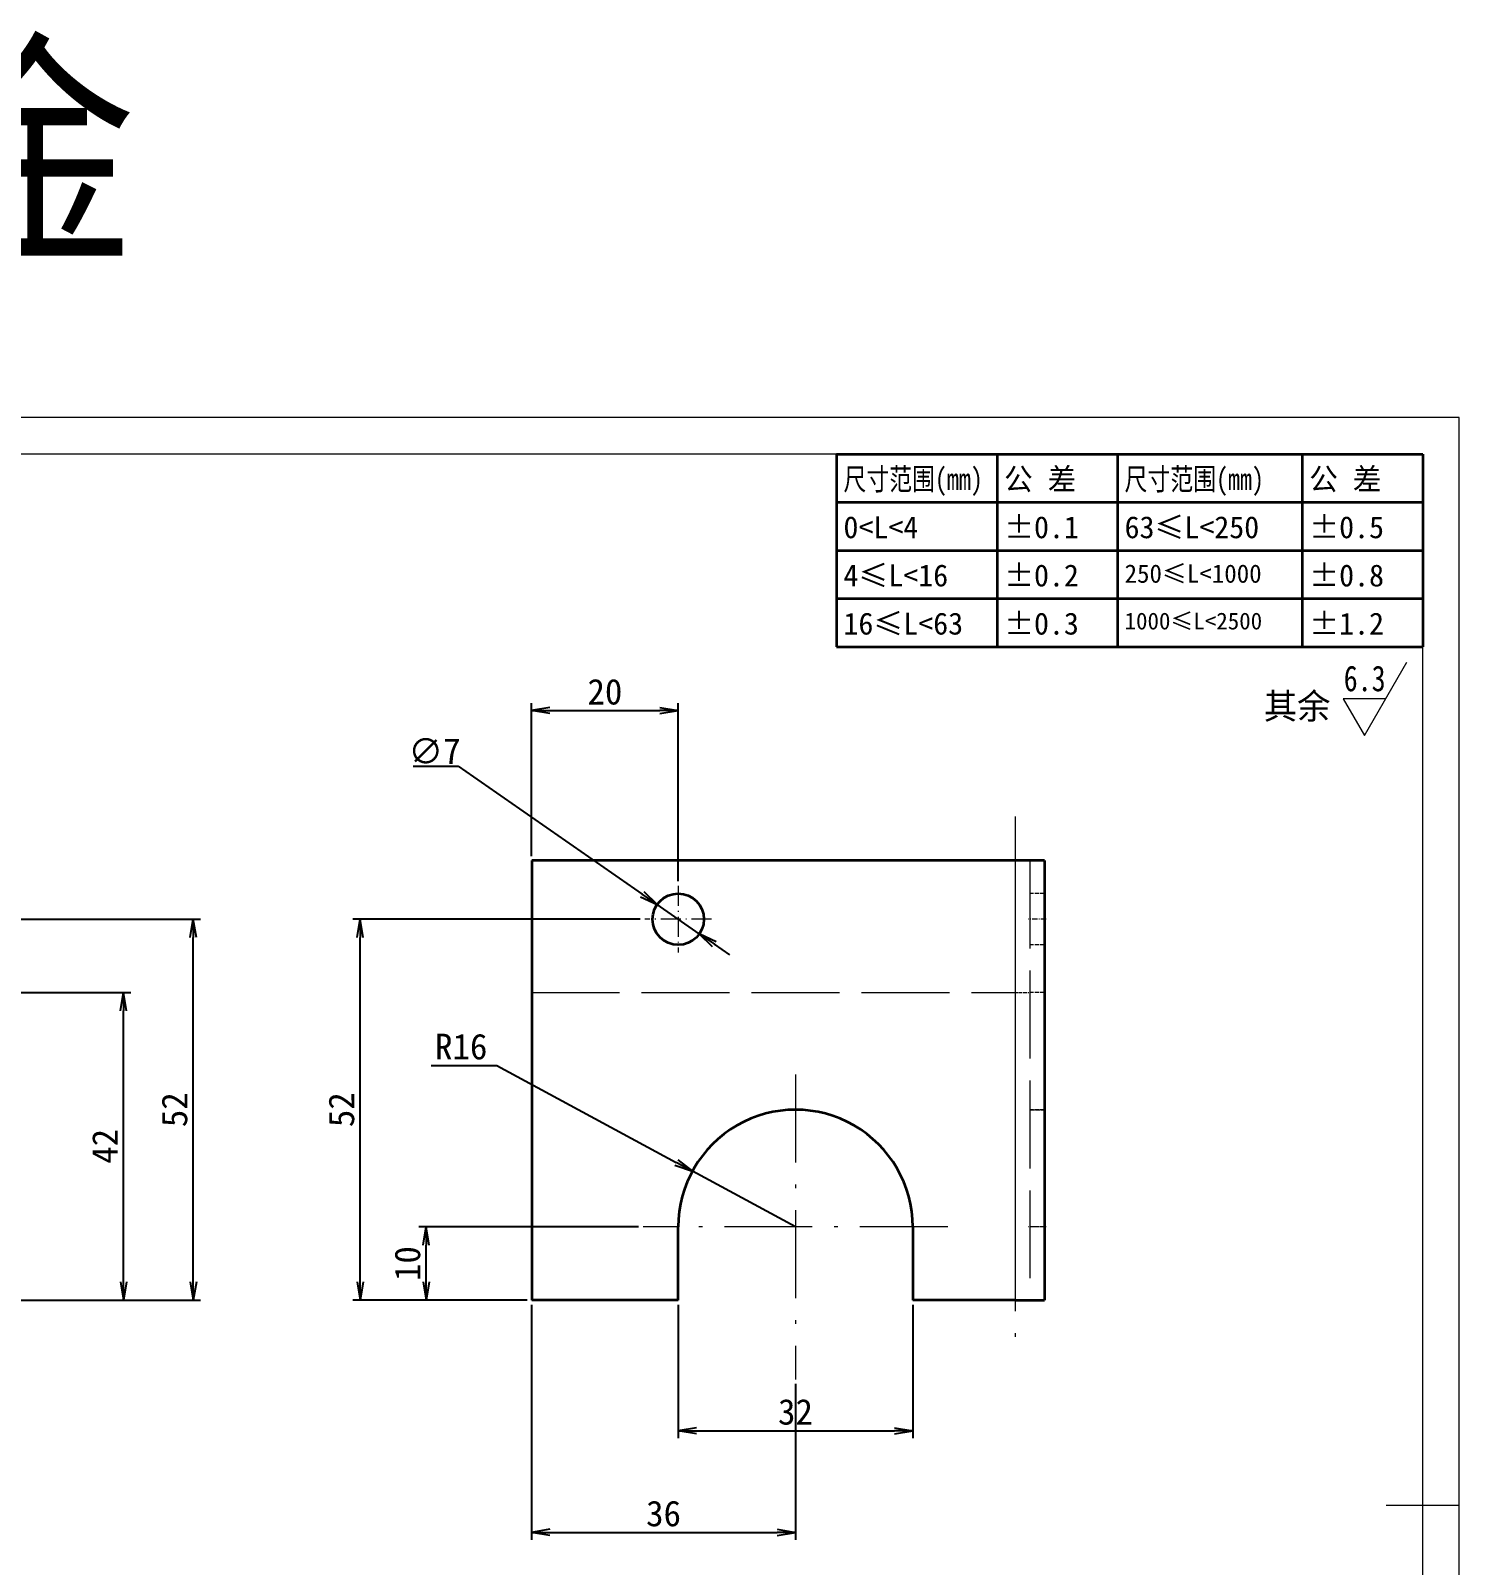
# Model space of a CAD drawing. Header units: millimetres. Extents: x -15766 to 80009, y -9701 to 15159.
# Drawn here: x -4564.8 to -4369.9, y 11274.4 to 11483.9 of the extents above; entities that cross this region are included whole.
import ezdxf
from ezdxf.enums import TextEntityAlignment as Align

# ---------------------------------------------------------------- set-up
doc = ezdxf.new("R2010")
doc.units = ezdxf.units.MM
for name, pattern in [('CENTER-HOKUTO_1', [16, 13, -1, 1, -1]), ('DASHDOT', [18.5, 12, -3, 0.5, -3]), ('DASHED', [15, 12, -3]), ('HIDDEN-HOKUTO_1', [2, 1, -1])]:
    doc.linetypes.add(name, pattern=pattern)
doc.layers.get('DEFPOINTS').update_dxf_attribs({"lineweight": 18})
for name, color, linetype, lineweight in [('AM_7', 2, 'CENTER-HOKUTO_1', 18), ('AM_HID', 1, 'HIDDEN-HOKUTO_1', 18), ('AM_VIS', 7, 'Continuous', 18), ('CDRAFT0', 7, 'Continuous', 18), ('DIM', 253, 'Continuous', 20), ('title_frame', 7, 'Continuous', 18), ('word_dim', 9, 'Continuous', 18), ('尺寸线层', 3, 'Continuous', 18), ('粗实线层', 7, 'Continuous', 35), ('粗实线层_1', 7, 'Continuous', 15)]:
    doc.layers.add(name, color=color, linetype=linetype, lineweight=lineweight)
doc.styles.add('DIM', font='', dxfattribs={"width": 0.8})
doc.styles.get('DIM').set_extended_font_data('NSimSun')
doc.dimstyles.new('1-1$0', dxfattribs={"dimtxt": 3.5, "dimasz": 2.5, "dimexe": 1, "dimexo": 0.625, "dimgap": 0.8, "dimtad": 1, "dimdsep": 46, "dimtxsty": 'DIM', "dimblk": 'OPEN', "dimcen": 0, "dimdle": 5, "dimclrd": 256, "dimclre": 256, "dimclrt": 3, "dimazin": 3, "dimtfac": 0.5, "dimtmove": 0, "dimatfit": 3, "dimldrblk": 'OPEN', "dimfxl": 0, "dimtolj": 1, "dimarcsym": 0})
doc.dimstyles.new('1-1$3', dxfattribs={"dimtxt": 3.5, "dimasz": 2.5, "dimexe": 1, "dimexo": 0.625, "dimgap": 0.3, "dimtad": 1, "dimtih": 1, "dimtoh": 1, "dimdsep": 46, "dimtxsty": 'DIM', "dimblk": 'OPEN', "dimcen": 0, "dimdle": 5, "dimclrd": 256, "dimclre": 256, "dimclrt": 3, "dimazin": 3, "dimtfac": 0.5, "dimtmove": 0, "dimatfit": 3, "dimldrblk": 'OPEN', "dimfxl": 0, "dimtolj": 1, "dimarcsym": 0})
doc.dimstyles.new('1-1$4', dxfattribs={"dimtxt": 3.5, "dimasz": 2.5, "dimexe": 1, "dimexo": 0.625, "dimgap": 0.8, "dimtad": 1, "dimtih": 1, "dimtoh": 1, "dimzin": 12, "dimdsep": 46, "dimtxsty": 'DIM', "dimblk": 'OPEN', "dimcen": 0, "dimdle": 5, "dimclrd": 256, "dimclre": 256, "dimclrt": 3, "dimazin": 3, "dimtfac": 0.5, "dimtmove": 0, "dimatfit": 3, "dimldrblk": 'OPEN', "dimfxl": 0, "dimtolj": 1, "dimarcsym": 0})

# ---------------------------------------------------------------- blocks, each defined once
blk = doc.blocks.new('*X36')
at = {"layer": 'CDRAFT0'}
for p, q in [((420, 297), (0, 297)), ((420, 0), (420, 297))]:
    blk.add_line(p, q, dxfattribs=at)
at = {"layer": '粗实线层_1'}
for p, q in [((415, 292), (25, 292)), ((415, 5), (415, 292)), ((420, 148.5), (410, 148.5))]:
    blk.add_line(p, q, dxfattribs=at)
blk = doc.blocks.new('自由公差_1')
at = {"layer": '粗实线层'}
for p, q in [((-80, 0), (0, 0)), ((-80, 0), (-80, -26.3)), ((-58.08, 0), (-58.08, -26.3)), ((-41.64, 0), (-41.64, -26.3)), ((-16.44, 0), (-16.44, -26.3)), ((0, 0), (0, -26.3)), ((-80, -6.58), (0, -6.58)), ((-80, -13.15), (0, -13.15)), ((-80, -19.73), (0, -19.73)), ((-80, -26.3), (0, -26.3))]:
    blk.add_line(p, q, dxfattribs=at)
at = {"layer": '尺寸线层', "linetype": 'Continuous', "attachment_point": 1, "line_spacing_factor": 0.9}
for s, insert, char_height, width in [('{\\W0.8;尺寸范围(mm)}', (-79.04, -1.92), 3, 22.6032), ('公 差', (-57.12, -1.92), 3, 22.6032), ('{\\W0.8;尺寸范围(mm)}', (-40.68, -1.92), 3, 22.6032), ('公 差', (-15.48, -1.92), 3, 22.6032), ('%%P0.1', (-57.12, -8.49), 3, 12.7119), ('63≤L<250', (-40.68, -8.49), 3, 22.6032), ('%%P0.5', (-15.48, -8.49), 3, 12.5771), ('0<L<4', (-79.04, -8.49), 3, 22.6032), ('4≤L<16', (-79.04, -15.07), 3, 22.6032), ('%%P0.2', (-57.12, -15.07), 3, 12.4769), ('250≤L<1000', (-40.68, -15.07), 2.5, 22.6032), ('%%P0.8', (-15.48, -15.07), 3, 13.0759), ('16≤L<63', (-79.04, -21.64), 3, 22.6032), ('%%P0.3', (-57.12, -21.64), 3, 12.7119), ('1000≤L<2500', (-40.68, -21.64), 2.3, 22.6032), ('%%P1.2', (-15.48, -21.64), 3, 12.8764)]:
    blk.add_mtext(s, dxfattribs=dict(at, insert=insert, char_height=char_height, width=width))
blk = doc.blocks.new('_OPEN')
at = {"color": 0, "linetype": 'ByBlock', "lineweight": -2}
for p, q in [((-1, 0.166667), (0, 0)), ((-1, -0.166667), (0, 0)), ((0, 0), (-1, 0))]:
    blk.add_line(p, q, dxfattribs=at)
blk = doc.blocks.new('*D424')
at = {"layer": 'DEFPOINTS', "color": 0, "transparency": 16777216}
for p in [(-4570.02, 11352.62), (-4552.15, 11352.62), (-4570.02, 11310.62)]:
    blk.add_point(p, dxfattribs=at)
at = {"layer": 'word_dim', "linetype": 'Continuous', "lineweight": -2, "transparency": 16777216}
for p, q in [((-4569.4, 11352.62), (-4551.15, 11352.62)), ((-4552.15, 11313.12), (-4552.15, 11350.12)), ((-4569.4, 11310.62), (-4551.15, 11310.62))]:
    blk.add_line(p, q, dxfattribs=at)
at = {"layer": 'word_dim', "lineweight": -2, "transparency": 16777216, "xscale": 2.5, "yscale": 2.5, "zscale": 2.5}
for p, rotation in [((-4552.15, 11352.62), 90), ((-4552.15, 11310.62), 270)]:
    blk.add_blockref('_OPEN', p, dxfattribs=dict(at, rotation=rotation))
at = {"layer": 'word_dim', "color": 3, "transparency": 16777216, "insert": (-4554.7, 11331.62), "char_height": 3.5, "attachment_point": 5, "rotation": 90}
blk.add_mtext('\\A1;42', dxfattribs=at)
blk = doc.blocks.new('*D425')
at = {"layer": 'DEFPOINTS', "color": 0, "transparency": 16777216}
for p in [(-4595.47, 11362.62), (-4542.63, 11362.62), (-4570.02, 11310.62)]:
    blk.add_point(p, dxfattribs=at)
at = {"layer": 'word_dim', "linetype": 'Continuous', "lineweight": -2, "transparency": 16777216}
for p, q in [((-4594.85, 11362.62), (-4541.63, 11362.62)), ((-4542.63, 11313.12), (-4542.63, 11360.12)), ((-4569.4, 11310.62), (-4541.63, 11310.62))]:
    blk.add_line(p, q, dxfattribs=at)
at = {"layer": 'word_dim', "lineweight": -2, "transparency": 16777216, "xscale": 2.5, "yscale": 2.5, "zscale": 2.5}
for p, rotation in [((-4542.63, 11362.62), 90), ((-4542.63, 11310.62), 270)]:
    blk.add_blockref('_OPEN', p, dxfattribs=dict(at, rotation=rotation))
at = {"layer": 'word_dim', "color": 3, "transparency": 16777216, "insert": (-4545.18, 11336.62), "char_height": 3.5, "attachment_point": 5, "rotation": 90}
blk.add_mtext('\\A1;52', dxfattribs=at)
blk = doc.blocks.new('*D431')
at = {"layer": 'DEFPOINTS', "color": 0, "transparency": 16777216}
for p in [(-4510.84, 11320.62), (-4481.26, 11320.62), (-4496.46, 11310.62)]:
    blk.add_point(p, dxfattribs=at)
at = {"layer": 'word_dim', "linetype": 'Continuous', "lineweight": -2, "transparency": 16777216}
for p, q in [((-4481.88, 11320.62), (-4511.84, 11320.62)), ((-4510.84, 11313.12), (-4510.84, 11318.12)), ((-4497.08, 11310.62), (-4511.84, 11310.62))]:
    blk.add_line(p, q, dxfattribs=at)
at = {"layer": 'word_dim', "lineweight": -2, "transparency": 16777216, "xscale": 2.5, "yscale": 2.5, "zscale": 2.5}
for p, rotation in [((-4510.84, 11320.62), 90), ((-4510.84, 11310.62), 270)]:
    blk.add_blockref('_OPEN', p, dxfattribs=dict(at, rotation=rotation))
at = {"layer": 'word_dim', "color": 3, "transparency": 16777216, "insert": (-4513.39, 11315.62), "char_height": 3.5, "attachment_point": 5, "rotation": 90}
blk.add_mtext('\\A1;10', dxfattribs=at)
blk = doc.blocks.new('*D432')
at = {"layer": 'DEFPOINTS', "color": 0, "transparency": 16777216}
for p in [(-4519.85, 11362.62), (-4481.01, 11362.62), (-4496.46, 11310.62)]:
    blk.add_point(p, dxfattribs=at)
at = {"layer": 'word_dim', "linetype": 'Continuous', "lineweight": -2, "transparency": 16777216}
for p, q in [((-4481.63, 11362.62), (-4520.85, 11362.62)), ((-4519.85, 11313.12), (-4519.85, 11360.12)), ((-4497.08, 11310.62), (-4520.85, 11310.62))]:
    blk.add_line(p, q, dxfattribs=at)
at = {"layer": 'word_dim', "lineweight": -2, "transparency": 16777216, "xscale": 2.5, "yscale": 2.5, "zscale": 2.5}
for p, rotation in [((-4519.85, 11362.62), 90), ((-4519.85, 11310.62), 270)]:
    blk.add_blockref('_OPEN', p, dxfattribs=dict(at, rotation=rotation))
at = {"layer": 'word_dim', "color": 3, "transparency": 16777216, "insert": (-4522.4, 11336.62), "char_height": 3.5, "attachment_point": 5, "rotation": 90}
blk.add_mtext('\\A1;52', dxfattribs=at)
blk = doc.blocks.new('*D433')
at = {"layer": 'DEFPOINTS', "color": 0, "transparency": 16777216}
for p in [(-4496.46, 11310.62), (-4460.46, 11299.82), (-4460.46, 11278.94)]:
    blk.add_point(p, dxfattribs=at)
at = {"layer": 'word_dim', "linetype": 'Continuous', "lineweight": -2, "transparency": 16777216}
for p, q in [((-4496.46, 11309.99), (-4496.46, 11277.94)), ((-4460.46, 11299.19), (-4460.46, 11277.94)), ((-4493.96, 11278.94), (-4462.96, 11278.94))]:
    blk.add_line(p, q, dxfattribs=at)
at = {"layer": 'word_dim', "lineweight": -2, "transparency": 16777216, "xscale": 2.5, "yscale": 2.5, "zscale": 2.5, "rotation": 180}
blk.add_blockref('_OPEN', (-4496.46, 11278.94), dxfattribs=at)
at = {"layer": 'word_dim', "lineweight": -2, "transparency": 16777216, "xscale": 2.5, "yscale": 2.5, "zscale": 2.5}
blk.add_blockref('_OPEN', (-4460.46, 11278.94), dxfattribs=at)
at = {"layer": 'word_dim', "color": 3, "transparency": 16777216, "insert": (-4478.46, 11281.49), "char_height": 3.5, "attachment_point": 5}
blk.add_mtext('\\A1;36', dxfattribs=at)
blk = doc.blocks.new('*D434')
at = {"layer": 'DEFPOINTS', "color": 0, "transparency": 16777216}
for p in [(-4476.46, 11310.62), (-4444.46, 11310.62), (-4444.46, 11292.81)]:
    blk.add_point(p, dxfattribs=at)
at = {"layer": 'word_dim', "linetype": 'Continuous', "lineweight": -2, "transparency": 16777216}
for p, q in [((-4476.46, 11309.99), (-4476.46, 11291.81)), ((-4444.46, 11309.99), (-4444.46, 11291.81)), ((-4473.96, 11292.81), (-4446.96, 11292.81))]:
    blk.add_line(p, q, dxfattribs=at)
at = {"layer": 'word_dim', "lineweight": -2, "transparency": 16777216, "xscale": 2.5, "yscale": 2.5, "zscale": 2.5, "rotation": 180}
blk.add_blockref('_OPEN', (-4476.46, 11292.81), dxfattribs=at)
at = {"layer": 'word_dim', "lineweight": -2, "transparency": 16777216, "xscale": 2.5, "yscale": 2.5, "zscale": 2.5}
blk.add_blockref('_OPEN', (-4444.46, 11292.81), dxfattribs=at)
at = {"layer": 'word_dim', "color": 3, "transparency": 16777216, "insert": (-4460.46, 11295.36), "char_height": 3.5, "attachment_point": 5}
blk.add_mtext('\\A1;32', dxfattribs=at)
blk = doc.blocks.new('*D435')
at = {"layer": 'DEFPOINTS', "color": 0, "transparency": 16777216}
for p in [(-4476.46, 11391.09), (-4496.46, 11370.62), (-4476.46, 11367.17)]:
    blk.add_point(p, dxfattribs=at)
at = {"layer": 'word_dim', "linetype": 'Continuous', "lineweight": -2, "transparency": 16777216}
for p, q in [((-4496.46, 11371.24), (-4496.46, 11392.09)), ((-4493.96, 11391.09), (-4478.96, 11391.09)), ((-4476.46, 11367.79), (-4476.46, 11392.09))]:
    blk.add_line(p, q, dxfattribs=at)
at = {"layer": 'word_dim', "lineweight": -2, "transparency": 16777216, "xscale": 2.5, "yscale": 2.5, "zscale": 2.5, "rotation": 180}
blk.add_blockref('_OPEN', (-4496.46, 11391.09), dxfattribs=at)
at = {"layer": 'word_dim', "lineweight": -2, "transparency": 16777216, "xscale": 2.5, "yscale": 2.5, "zscale": 2.5}
blk.add_blockref('_OPEN', (-4476.46, 11391.09), dxfattribs=at)
at = {"layer": 'word_dim', "color": 3, "transparency": 16777216, "insert": (-4486.46, 11393.64), "char_height": 3.5, "attachment_point": 5}
blk.add_mtext('\\A1;20', dxfattribs=at)
blk = doc.blocks.new('*D436')
at = {"layer": 'DEFPOINTS', "color": 0, "transparency": 16777216}
for p in [(-4479.33, 11364.61), (-4473.58, 11360.62)]:
    blk.add_point(p, dxfattribs=at)
at = {"layer": 'word_dim', "linetype": 'Continuous', "lineweight": -2, "transparency": 16777216}
for p, q in [((-4512.63, 11383.5), (-4506.5, 11383.5)), ((-4506.5, 11383.5), (-4481.38, 11366.04)), ((-4473.58, 11360.62), (-4479.33, 11364.61)), ((-4471.53, 11359.19), (-4469.48, 11357.76))]:
    blk.add_line(p, q, dxfattribs=at)
at = {"layer": 'word_dim', "lineweight": -2, "transparency": 16777216, "xscale": 2.5, "yscale": 2.5, "zscale": 2.5}
for p, rotation in [((-4479.33, 11364.61), 325.1937475157112), ((-4473.58, 11360.62), 145.1937475157112)]:
    blk.add_blockref('_OPEN', p, dxfattribs=dict(at, rotation=rotation))
at = {"layer": 'word_dim', "color": 3, "transparency": 16777216, "insert": (-4509.72, 11385.55), "char_height": 3.5, "attachment_point": 5}
blk.add_mtext('\\A1;∅7', dxfattribs=at)
blk = doc.blocks.new('*D437')
at = {"layer": 'DEFPOINTS', "color": 0, "transparency": 16777216}
for p in [(-4474.53, 11328.23), (-4460.46, 11320.62)]:
    blk.add_point(p, dxfattribs=at)
at = {"layer": 'word_dim', "linetype": 'Continuous', "lineweight": -2, "transparency": 16777216}
for p, q in [((-4510.15, 11342.66), (-4501.19, 11342.66)), ((-4501.19, 11342.66), (-4476.73, 11329.42)), ((-4460.46, 11320.62), (-4474.53, 11328.23))]:
    blk.add_line(p, q, dxfattribs=at)
at = {"layer": 'word_dim', "lineweight": -2, "transparency": 16777216, "xscale": 2.5, "yscale": 2.5, "zscale": 2.5, "rotation": 331.5779687830949}
blk.add_blockref('_OPEN', (-4474.53, 11328.23), dxfattribs=at)
at = {"layer": 'word_dim', "color": 3, "transparency": 16777216, "insert": (-4506.07, 11345.21), "char_height": 3.5, "attachment_point": 5}
blk.add_mtext('\\A1;R16', dxfattribs=at)

msp = doc.modelspace()

# ---------------------------------------------------------------- linework, layer by layer
at = {"color": 7, "lineweight": 13}
msp.add_line((-4430.45568, 11370.61637), (-4430.45568, 11310.61637), dxfattribs=at)
at = {"layer": 'AM_7', "linetype": 'DASHDOT', "lineweight": 13}
for p, q in [((-4430.45568, 11376.61637), (-4430.45568, 11304.61576)), ((-4460.45568, 11341.41642), (-4460.45568, 11299.81633)), ((-4439.65588, 11320.61637), (-4481.25549, 11320.61637))]:
    msp.add_line(p, q, dxfattribs=at)
at = {"layer": 'AM_7', "linetype": 'DASHDOT', "lineweight": 13, "ltscale": 0.227502}
msp.add_line((-4476.45568, 11367.16642), (-4476.45568, 11358.06633), dxfattribs=at)
at = {"layer": 'AM_7', "linetype": 'DASHDOT', "lineweight": 13, "ltscale": 0.22749}
msp.add_line((-4471.90588, 11362.61637), (-4481.00549, 11362.61637), dxfattribs=at)
at = {"layer": 'AM_7', "linetype": 'DASHDOT', "lineweight": 13, "ltscale": 0.06001}
for p, q in [((-4426.25549, 11362.61637), (-4428.65588, 11362.61637)), ((-4426.25549, 11320.61637), (-4428.65588, 11320.61637))]:
    msp.add_line(p, q, dxfattribs=at)
at = {"layer": 'AM_HID', "linetype": 'DASHED', "lineweight": 13}
for p, q in [((-4430.45568, 11370.61637), (-4430.45568, 11310.61637)), ((-4428.45568, 11370.61637), (-4428.45568, 11310.61637)), ((-4496.45568, 11352.61637), (-4430.45568, 11352.61637)), ((-4430.45568, 11352.61637), (-4430.45568, 11310.61637)), ((-4430.45568, 11352.61637), (-4430.45568, 11310.61637))]:
    msp.add_line(p, q, dxfattribs=at)
at = {"layer": 'AM_HID', "linetype": 'DASHED', "lineweight": 13, "ltscale": 0.05}
for p, q in [((-4426.45568, 11366.11637), (-4428.45568, 11366.11637)), ((-4426.45568, 11359.11637), (-4428.45568, 11359.11637)), ((-4426.45568, 11352.61637), (-4428.45568, 11352.61637)), ((-4426.45568, 11336.61637), (-4428.45568, 11336.61637)), ((-4428.45568, 11336.61637), (-4426.45568, 11336.61637)), ((-4426.45568, 11320.61637), (-4428.45568, 11320.61637)), ((-4426.45568, 11320.61637), (-4428.45568, 11320.61637)), ((-4426.45568, 11320.61637), (-4428.45568, 11320.61637)), ((-4426.45568, 11320.61637), (-4428.45568, 11320.61637))]:
    msp.add_line(p, q, dxfattribs=at)
at = {"layer": 'AM_HID', "linetype": 'DASHED', "lineweight": 13, "ltscale": 0.035352}
msp.add_line((-4430.45568, 11352.61637), (-4429.04162, 11352.61637), dxfattribs=at)
at = {"layer": 'AM_HID', "linetype": 'DASHED', "lineweight": 13, "ltscale": 0.014648}
msp.add_line((-4429.04162, 11352.61637), (-4428.45568, 11352.61637), dxfattribs=at)
at = {"layer": 'AM_VIS', "lineweight": 35}
for p, q in [((-4430.45568, 11370.61637), (-4496.45568, 11370.61637)), ((-4496.45568, 11370.61637), (-4496.45568, 11310.61637)), ((-4426.45568, 11370.61637), (-4426.45568, 11310.61637)), ((-4476.45568, 11310.61637), (-4496.45568, 11310.61637))]:
    msp.add_line(p, q, dxfattribs=at)
at = {"layer": 'AM_VIS', "lineweight": 35, "ltscale": 0.1}
for p, q in [((-4426.45568, 11370.61637), (-4430.45568, 11370.61637)), ((-4430.45568, 11310.61637), (-4426.45568, 11310.61637))]:
    msp.add_line(p, q, dxfattribs=at)
at = {"layer": 'AM_VIS', "lineweight": 35, "ltscale": 0.25}
for p, q in [((-4476.45568, 11310.61637), (-4476.45568, 11320.61637)), ((-4444.45568, 11320.61637), (-4444.45568, 11310.61637))]:
    msp.add_line(p, q, dxfattribs=at)
at = {"layer": 'AM_VIS', "lineweight": 35, "ltscale": 0.35}
msp.add_line((-4430.45568, 11310.61637), (-4444.45568, 11310.61637), dxfattribs=at)
at = {"layer": 'AM_VIS', "lineweight": 35}
msp.add_circle((-4476.45568, 11362.61637), 3.5, dxfattribs=at)
msp.add_arc((-4460.45568, 11320.61637), 16, 0, 180.000005, dxfattribs=at)
at = {"layer": 'DIM'}
for p, q in [((-4382.81061, 11387.67681), (-4377.03711, 11397.67681)), ((-4379.92386, 11392.67681), (-4385.69737, 11392.67681)), ((-4385.69737, 11392.67681), (-4382.81061, 11387.67681))]:
    msp.add_line(p, q, dxfattribs=at)

# ---------------------------------------------------------------- block references
at = {"layer": 'title_frame'}
for name, p in [('*X36', (-4789.86573, 11134.10436)), ('自由公差_1', (-4374.86573, 11426.10436))]:
    msp.add_blockref(name, p, dxfattribs=at)

# ---------------------------------------------------------------- texts
at = {"layer": 'DIM', "insert": (-4605.07889, 11479.9262), "char_height": 25, "width": 104.980501, "attachment_point": 1, "style": 'DIM'}
msp.add_mtext('{\\C3;钣金}', dxfattribs=at)
at = {"layer": 'DIM', "color": 2, "style": 'DIM', "width": 0.8}
msp.add_attdef('6.3', text='0.0', height=3.5, dxfattribs=at).set_placement((-4379.92386, 11392.67681), align=Align.BOTTOM_RIGHT)
at = {"layer": 'word_dim', "linetype": 'Continuous', "insert": (-4396.55058, 11393.44267), "char_height": 3.5, "width": 10.860604, "attachment_point": 1}
msp.add_mtext('{\\C3;其余}', dxfattribs=at)

# ---------------------------------------------------------------- dimensions: what is measured, and where the dimension line sits
at = {"layer": 'word_dim', "color": 3}
for base, p1, p2, picture, middle in [((-4476.45568, 11391.09371), (-4496.45568, 11370.61637), (-4476.45568, 11367.16642), '*D435', (-4486.45568, 11393.64371)), ((-4460.45568, 11278.9413), (-4496.45568, 11310.61637), (-4460.45568, 11299.81633), '*D433', (-4478.45568, 11281.4913)), ((-4444.45568, 11292.80855), (-4476.45568, 11310.61637), (-4444.45568, 11310.61637), '*D434', (-4460.45568, 11295.35855))]:
    dim = msp.add_linear_dim(base=base, p1=p1, p2=p2, dimstyle='1-1$0', override={"dimtxsty": 'Standard'}, dxfattribs=at)
    dim.commit()
    dim.dimension.update_dxf_attribs({"geometry": picture, "text_midpoint": middle})
dim = msp.add_diameter_dim_2p(p1=(-4473.58188, 11360.61856), p2=(-4479.32949, 11364.61418), dimstyle='1-1$3', override={"dimtxsty": 'Standard'}, dxfattribs=at)
dim.commit()
dim.dimension.update_dxf_attribs({"geometry": '*D436', "text_midpoint": (-4509.71766, 11383.50327), "dimtype": 163})
for base, p1, p2, picture, middle in [((-4542.6284, 11362.61637), (-4570.02352, 11310.61637), (-4595.47371, 11362.61637), '*D425', (-4545.1784, 11336.61637)), ((-4519.85255, 11362.61637), (-4496.45568, 11310.61637), (-4481.00549, 11362.61637), '*D432', (-4522.40255, 11336.61637)), ((-4552.14553, 11352.61637), (-4570.02352, 11310.61637), (-4570.02352, 11352.61637), '*D424', (-4554.69553, 11331.61637)), ((-4510.8356, 11320.61637), (-4496.45568, 11310.61637), (-4481.25549, 11320.61637), '*D431', (-4513.3856, 11315.61637))]:
    dim = msp.add_linear_dim(base=base, p1=p1, p2=p2, angle=90, dimstyle='1-1$0', override={"dimtxsty": 'Standard'}, dxfattribs=at)
    dim.commit()
    dim.dimension.update_dxf_attribs({"geometry": picture, "text_midpoint": middle})
dim = msp.add_radius_dim(center=(-4460.45568, 11320.61637), mpoint=(-4474.52713, 11328.23177), dimstyle='1-1$4', override={"dimtxsty": 'Standard'}, dxfattribs=at)
dim.commit()
dim.dimension.update_dxf_attribs({"geometry": '*D437', "text_midpoint": (-4506.06897, 11342.65922), "dimtype": 164})

doc.saveas('drawing.dxf')
